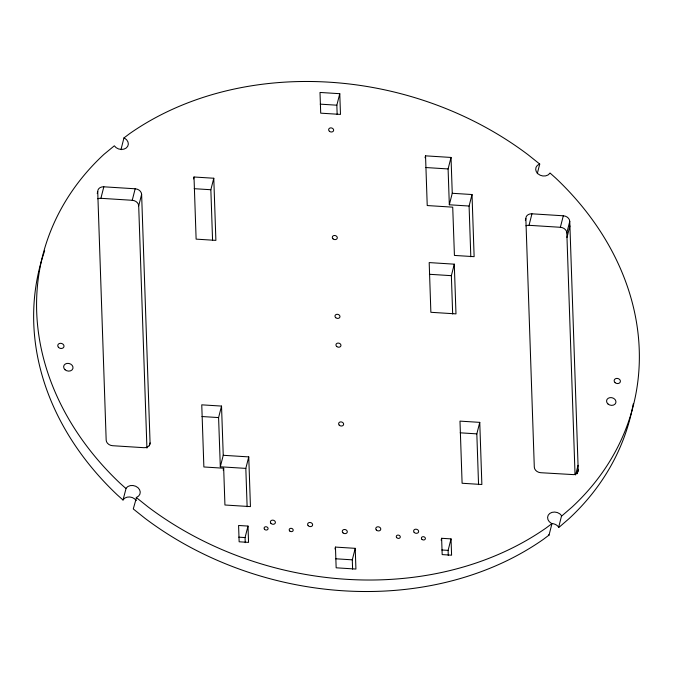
<?xml version="1.0" encoding="UTF-8"?>
<svg xmlns="http://www.w3.org/2000/svg" width="673" height="673" viewBox="0 0 673 673"><rect width="100%" height="100%" fill="white"/><g stroke="black" fill="none" stroke-linecap="round" stroke-linejoin="round"><path stroke-width="1.01" d="M97.24 193.504L97.728 191.586A6.351 5.106 14.3 0 1 103.827 186.808L135.172 188.785A6.351 5.106 14.3 0 1 141.624 194.362L150.071 442.91L149.339 445.787M97.778 198.804A6.351 5.106 14.3 0 1 100.9 198.308L103.827 186.808M537.29 173.634L539.729 164.052L527.901 154.613A304.692 245.241 14.3 0 0 129.595 133.675L123.958 137.915L121.031 149.406L121.594 149.642M146.924 448.117L138.697 205.854A6.351 5.106 14.3 0 0 132.244 200.285L135.172 188.785M138.697 205.854L141.624 194.362M193.521 178.909L194.009 176.999L213.778 178.244L215.89 240.379L196.121 239.134L194.009 176.999M44.662 250.802A304.692 245.241 14.3 0 0 117.27 494.891L123.008 500.014L126.162 488.076A7.613 6.133 14.3 0 1 138.007 487.723A7.613 6.133 14.3 0 1 136.552 497.355L133.271 508.948L145.099 518.387A304.692 245.241 14.3 0 0 543.405 539.325L549.042 535.085L551.969 523.594L551.406 523.358A7.613 6.133 14.3 0 1 549.732 513.474A7.613 6.133 14.3 0 1 561.602 515.686L558.674 527.186A7.613 6.133 14.3 0 0 552.112 523.569M212.575 240.488L210.851 189.736L213.778 178.244M220.315 466.784L218.59 417.58L221.526 406.08L201.757 404.835L203.869 466.969L223.68 468.223L224.933 505.002L250.44 506.609L248.749 456.9L223.243 455.293L220.315 466.784L245.822 468.391L248.749 456.9M223.192 470.133L223.68 468.223M337.156 114.519L336.845 105.198L339.772 93.698L320.003 92.453L320.71 113.165L340.479 114.41L339.772 93.698M245.241 542.665L245.065 537.567L248.001 526.076L238.587 525.478L239.142 541.79L248.556 542.388L248.001 526.076M425.05 157.751L425.538 155.842L451.028 157.448L452.248 193.286L449.32 204.777L469.089 206.031L472.017 194.531L452.248 193.286M334.969 549.008L335.457 547.09L355.226 548.335L355.924 569.055L336.155 567.802L335.457 547.09M449.32 204.777L448.1 168.94L451.028 157.448M352.61 569.156L352.29 559.835L355.226 548.335M452.668 313.988L451.364 275.669L454.292 264.169L429.189 262.588L430.871 312.297L455.983 313.879L454.292 264.169M441.135 540.2L441.623 538.291L451.036 538.88L451.591 555.191L442.178 554.594L441.623 538.291M525.369 220.508L525.857 218.599A6.351 5.106 14.3 0 1 531.956 213.812L563.309 215.789A6.351 5.106 14.3 0 1 569.762 221.367L578.208 469.914L577.232 473.742M525.916 225.808A6.351 5.106 14.3 0 1 529.028 225.312L531.956 213.812M478.553 484.61L476.829 433.866L479.756 422.366L459.987 421.121L462.099 483.256L481.868 484.501L479.756 422.366M448.277 555.477L448.109 550.379L451.036 538.88M575.045 474.709L566.826 232.858A6.351 5.106 14.3 0 0 560.373 227.289L563.309 215.789M566.826 232.858L569.762 221.367M566.986 237.46L569.913 225.96M575.608 474.894L578.048 465.312M123.008 500.014L123.235 499.576A7.613 6.133 14.3 0 1 136.282 500.594M561.753 515.989L571.983 507.139A304.692 245.241 14.3 0 0 555.73 178.109L549.992 172.986L549.765 173.424A7.613 6.133 14.3 0 1 537.929 173.785A7.613 6.133 14.3 0 1 539.376 164.145L539.729 164.052M558.826 527.489L569.055 518.639A304.692 245.241 14.3 0 0 633.243 403.909M551.969 523.594L546.333 527.825A304.692 245.241 14.3 0 1 148.026 506.887L136.198 497.448M320.197 104.147L336.845 105.198M425.673 167.527L448.1 168.94M194.203 188.692L210.851 189.736M100.9 198.308L132.244 200.285M529.028 225.312L560.373 227.289M429.391 274.281L451.364 275.669M201.942 416.528L218.59 417.58M460.181 432.815L476.829 433.866M238.789 537.172L245.065 537.567M441.833 549.984L448.109 550.379M335.642 558.783L352.29 559.835M123.958 137.915L124.522 138.15A7.613 6.133 14.3 0 1 126.196 148.026A7.613 6.133 14.3 0 1 114.326 145.814L103.945 154.361A304.692 245.241 14.3 0 0 120.198 483.391L125.935 488.522M548.478 534.85L549.042 535.085M525.857 218.599L534.303 467.146A6.351 5.106 14.3 0 0 540.755 472.715L573.724 474.625A6.351 5.106 14.3 0 0 578.208 469.914M472.017 194.531L474.129 256.665L454.426 255.429L452.719 207.158L427.229 205.551L425.538 155.842M469.089 206.031L470.814 256.775M245.822 468.391L247.126 506.71M221.526 406.08L223.243 455.293M97.728 191.586L106.174 440.142A6.351 5.106 14.3 0 0 112.627 445.711L143.972 447.688A6.351 5.106 14.3 0 0 150.071 442.91M615.114 382.668A3.172 2.557 14.3 0 0 620.321 381.852A3.172 2.557 14.3 0 0 616.384 378.428A3.172 2.557 14.3 0 0 615.114 382.668M608.022 404.019A4.761 3.836 14.3 0 0 615.837 402.774A4.761 3.836 14.3 0 0 609.906 397.65A4.761 3.836 14.3 0 0 608.022 404.019M65.088 369.771A4.761 3.836 14.3 0 0 72.903 368.526A4.761 3.836 14.3 0 0 66.972 363.412A4.761 3.836 14.3 0 0 65.088 369.771M58.408 347.268A3.172 2.557 14.3 0 0 63.792 347.1A3.172 2.557 14.3 0 0 60.435 343.297A3.172 2.557 14.3 0 0 58.408 347.268M270.891 523.291A2.541 2.044 14.3 0 0 275.207 523.207A2.541 2.044 14.3 0 0 272.573 520.128A2.541 2.044 14.3 0 0 270.891 523.291M308.125 525.638A2.541 2.044 14.3 0 0 312.44 525.554A2.541 2.044 14.3 0 0 309.799 522.475A2.541 2.044 14.3 0 0 308.125 525.638M414.139 532.343A2.541 2.044 14.3 0 0 418.455 532.259A2.541 2.044 14.3 0 0 415.813 529.18A2.541 2.044 14.3 0 0 414.139 532.343M376.274 529.937A2.541 2.044 14.3 0 0 380.59 529.853A2.541 2.044 14.3 0 0 377.948 526.774A2.541 2.044 14.3 0 0 376.274 529.937M329.417 131.294A2.541 2.044 14.3 0 0 333.581 130.629A2.541 2.044 14.3 0 0 330.426 127.904A2.541 2.044 14.3 0 0 329.417 131.294M335.751 317.706A2.541 2.044 14.3 0 0 339.915 317.042A2.541 2.044 14.3 0 0 336.761 314.316A2.541 2.044 14.3 0 0 335.751 317.706M343.062 532.915A2.541 2.044 14.3 0 0 347.234 532.25A2.541 2.044 14.3 0 0 344.071 529.516A2.541 2.044 14.3 0 0 343.062 532.915M336.727 346.502A2.541 2.044 14.3 0 0 340.9 345.838A2.541 2.044 14.3 0 0 337.737 343.104A2.541 2.044 14.3 0 0 336.727 346.502M339.2 425.117A2.541 2.044 14.3 0 0 343.491 424.873A2.541 2.044 14.3 0 0 340.706 421.887A2.541 2.044 14.3 0 0 339.2 425.117M333.076 238.898A2.541 2.044 14.3 0 0 337.24 238.234A2.541 2.044 14.3 0 0 334.077 235.508A2.541 2.044 14.3 0 0 333.076 238.898M264.481 529.247A2.027 1.632 14.3 0 0 267.938 529.197A2.027 1.632 14.3 0 0 265.852 526.732A2.027 1.632 14.3 0 0 264.481 529.247M289.811 531.056A2.027 1.632 14.3 0 0 293.15 530.526A2.027 1.632 14.3 0 0 290.618 528.339A2.027 1.632 14.3 0 0 289.811 531.056M396.683 537.609A2.027 1.632 14.3 0 0 400.141 537.542A2.027 1.632 14.3 0 0 398.029 535.085A2.027 1.632 14.3 0 0 396.683 537.609M422.013 539.41A2.027 1.632 14.3 0 0 425.344 538.88A2.027 1.632 14.3 0 0 422.812 536.701A2.027 1.632 14.3 0 0 422.013 539.41"/></g></svg>
